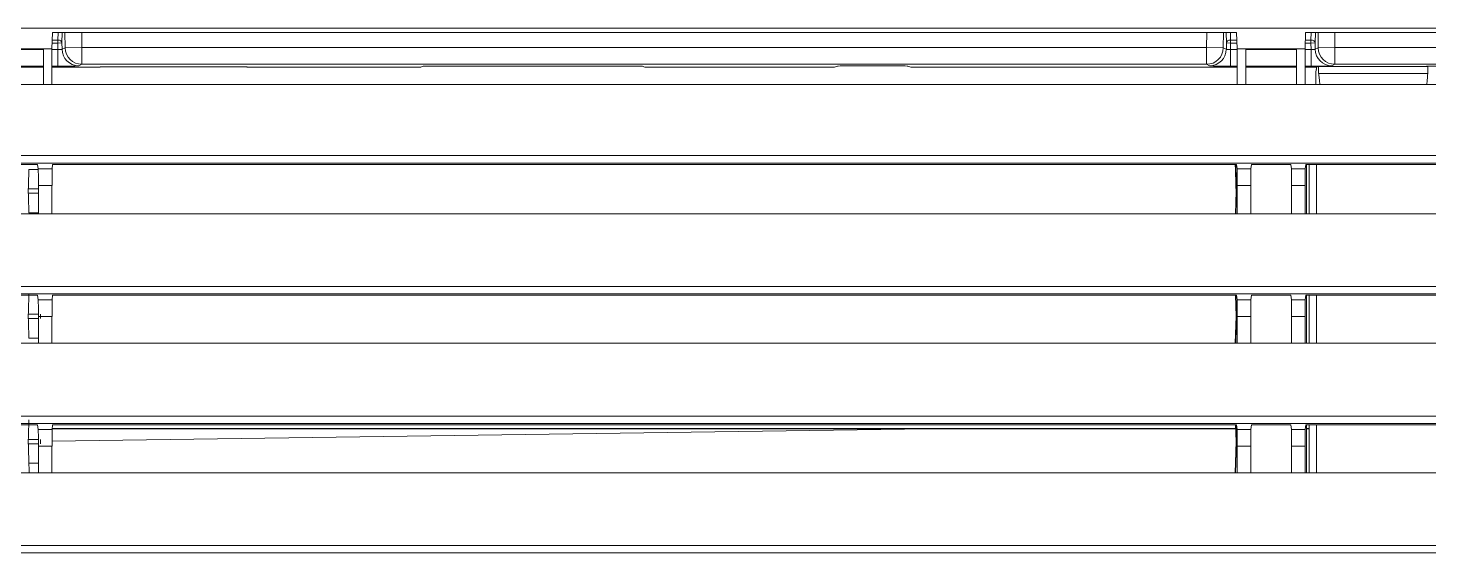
# Model space of a CAD drawing. Header units: inches. Extents: x 3778 to 56227, y -16914 to 35091.
# Drawn here: x 42558.7 to 42725.7, y -12898.6 to -12835.9 of the extents above; entities that cross this region are included whole.
import ezdxf

# ---------------------------------------------------------------- set-up
doc = ezdxf.new("R2010")
doc.units = ezdxf.units.IN
doc.header["$LTSCALE"] = 100
doc.header["$MEASUREMENT"] = 0
doc.linetypes.add('DH-HID2', pattern=[1.2, 0.8, -0.4])
doc.layers.add('2-con', color=2, linetype='Continuous')
doc.layers.add('FU-FURM', color=251, linetype='DH-HID2')
doc.layers.add('mark-B', color=2, linetype='Continuous', lineweight=20)

# ---------------------------------------------------------------- blocks, each defined once
blk = doc.blocks.new('cjscjdeh')
at = {"layer": 'FU-FURM', "color": 8}
blk.add_arc((150450.97, 68072.62), 218.51, 213.0528, 326.805, dxfattribs=at)
blk = doc.blocks.new('무풍1WAY 대형')
at = {"layer": 'mark-B'}
for p, q in [((-463.79, -180.51), (463.77, -180.51)), ((463.77, -181.38), (-463.79, -181.38)), ((-207.04, -190.07), (-26.88, -190.07)), ((-28.23, -190.07), (-28.23, -195.78)), ((-27.34, -195.78), (-27.34, -190.07)), ((-27.04, -190.07), (-27.04, -195.78)), ((-26.88, -193.25), (-26.88, -190.07)), ((-26.88, -190.07), (-25.25, -190.07)), ((-25.25, -190.07), (-25.25, -193.25)), ((-25.25, -190.07), (-20.4, -190.07)), ((-20.4, -193.25), (-20.4, -190.07)), ((-20.4, -190.07), (-18.78, -190.07)), ((-18.78, -193.25), (-18.78, -190.07)), ((-18.78, -190.07), (122.5, -190.07)), ((-18.66, -192.49), (-18.59, -190.07)), ((-18.65, -193.78), (-18.54, -190.07)), ((122.5, -193.25), (122.5, -190.07)), ((122.5, -190.07), (124.12, -190.07)), ((124.12, -190.07), (124.12, -193.25)), ((124.12, -190.07), (128.97, -190.07)), ((124.12, -191.19), (125.25, -191.19)), ((-26.88, -193.25), (-25.25, -193.25)), ((-20.4, -193.25), (-18.78, -193.25)), ((-18.78, -192.49), (-18.66, -192.49)), ((122.5, -193.25), (124.12, -193.25)), ((124.12, -193.52), (125.32, -193.52)), ((-27.04, -195.34), (-27.34, -195.34)), ((-26.96, -195.78), (-26.89, -195.23)), ((-25.24, -195.23), (-26.89, -195.23)), ((-25.24, -195.23), (-25.17, -195.78)), ((-20.49, -195.78), (-20.42, -195.23)), ((-18.76, -195.23), (-20.42, -195.23)), ((-18.78, -193.78), (-18.68, -193.78)), ((-18.77, -195.07), (-18.66, -195.07)), ((-18.7, -195.78), (-18.76, -195.23)), ((-18.64, -195.78), (-18.66, -195.07)), ((-18.59, -195.78), (-18.65, -193.78)), ((122.47, -195.34), (-18.6, -195.34)), ((15.22, -195.34), (122.5, -193.82)), ((122.42, -195.78), (122.49, -195.23)), ((124.14, -195.23), (122.49, -195.23)), ((125.32, -194.04), (124.12, -194.04)), ((124.14, -195.23), (124.21, -195.78)), ((-461.06, -195.94), (461.04, -195.94)), ((461.04, -196.82), (-461.06, -196.82)), ((-26.96, -195.78), (-206.96, -195.78)), ((-20.49, -195.78), (-25.17, -195.78)), ((122.42, -195.78), (-18.7, -195.78)), ((128.89, -195.78), (124.21, -195.78)), ((-207.04, -205.51), (-26.88, -205.51)), ((-28.23, -205.5), (-28.23, -211.21)), ((-27.34, -211.21), (-27.34, -205.5)), ((-27.04, -205.51), (-27.04, -211.21)), ((-26.88, -208.68), (-26.88, -205.51)), ((-26.88, -205.51), (-25.25, -205.51)), ((-25.25, -205.51), (-25.25, -208.68)), ((-25.25, -205.51), (-20.4, -205.51)), ((-20.4, -208.68), (-20.4, -205.51)), ((-20.4, -205.51), (-18.78, -205.51)), ((-18.78, -208.68), (-18.78, -205.51)), ((-18.78, -205.51), (122.5, -205.51)), ((-18.66, -207.42), (-18.6, -205.51)), ((-18.65, -208.72), (-18.55, -205.51)), ((122.5, -208.68), (122.5, -205.51)), ((122.5, -205.51), (124.12, -205.51)), ((124.12, -205.51), (124.12, -208.68)), ((124.12, -205.51), (128.97, -205.51)), ((124.12, -206.13), (125.25, -206.13)), ((-26.88, -208.68), (-25.25, -208.68)), ((-20.4, -208.68), (-18.78, -208.68)), ((-18.78, -207.42), (-18.66, -207.42)), ((-18.78, -208.72), (-18.68, -208.72)), ((-18.57, -211.22), (-18.65, -208.72)), ((122.5, -208.68), (124.12, -208.68)), ((124.12, -208.46), (125.32, -208.46)), ((-18.78, -210.01), (-18.66, -210.01)), ((-18.63, -211.22), (-18.66, -210.01)), ((125.32, -208.97), (124.12, -208.97)), ((-458.33, -211.38), (458.31, -211.38)), ((-26.96, -211.22), (-206.96, -211.22)), ((-26.96, -211.22), (-26.89, -210.67)), ((-25.24, -210.67), (-26.89, -210.67)), ((-25.24, -210.67), (-25.17, -211.22)), ((-20.49, -211.22), (-25.17, -211.22)), ((-20.49, -211.22), (-20.42, -210.67)), ((-18.76, -210.67), (-20.42, -210.67)), ((-18.7, -211.22), (-18.76, -210.67)), ((122.42, -211.22), (-18.7, -211.22)), ((122.42, -211.22), (122.49, -210.67)), ((124.14, -210.67), (122.49, -210.67)), ((124.14, -210.67), (124.21, -211.22)), ((128.89, -211.22), (124.21, -211.22)), ((458.31, -212.26), (-458.33, -212.26)), ((-207.04, -220.94), (-26.88, -220.94)), ((-28.23, -220.94), (-28.23, -226.83)), ((-27.34, -226.83), (-27.34, -220.94)), ((-27.04, -220.94), (-27.04, -226.83)), ((-26.88, -224.32), (-26.88, -220.94)), ((-26.88, -220.94), (-25.25, -220.94)), ((-25.25, -220.94), (-25.25, -224.32)), ((-25.25, -220.94), (-20.4, -220.94)), ((-20.4, -224.32), (-20.4, -220.94)), ((-20.4, -220.94), (-18.78, -220.94)), ((-18.78, -224.32), (-18.78, -220.94)), ((-18.78, -220.94), (122.5, -220.94)), ((-18.66, -222.36), (-18.62, -220.94)), ((-18.65, -223.65), (-18.57, -220.94)), ((122.5, -224.32), (122.5, -220.94)), ((122.5, -220.94), (124.12, -220.94)), ((124.12, -220.94), (124.12, -224.32)), ((124.12, -220.94), (128.97, -220.94)), ((124.12, -221.07), (125.25, -221.07)), ((-18.78, -222.36), (-18.66, -222.36)), ((-18.78, -223.65), (-18.68, -223.65)), ((124.12, -223.4), (125.32, -223.4)), ((-26.88, -224.32), (-25.25, -224.32)), ((-20.4, -224.32), (-18.78, -224.32)), ((-18.78, -224.95), (-18.66, -224.95)), ((-18.61, -226.84), (-18.66, -224.95)), ((122.5, -224.32), (124.12, -224.32)), ((125.32, -223.91), (124.12, -223.91)), ((-455.56, -227), (455.55, -227)), ((-26.96, -226.84), (-206.96, -226.84)), ((-26.96, -226.84), (-26.89, -226.31)), ((-25.24, -226.31), (-26.89, -226.31)), ((-25.24, -226.31), (-25.17, -226.84)), ((-20.48, -226.84), (-25.17, -226.84)), ((-20.48, -226.84), (-20.42, -226.31)), ((-18.76, -226.31), (-20.42, -226.31)), ((-18.7, -226.84), (-18.76, -226.31)), ((122.42, -226.84), (-18.7, -226.84)), ((122.42, -226.84), (122.49, -226.31)), ((124.14, -226.31), (122.49, -226.31)), ((125.25, -226.24), (124.14, -226.24)), ((124.14, -226.31), (124.21, -226.84)), ((128.89, -226.84), (124.21, -226.84)), ((455.55, -227.88), (-455.56, -227.88)), ((-207.04, -236.38), (-26.88, -236.38)), ((-28.16, -236.38), (-28.16, -237.16)), ((-26.88, -240.6), (-26.88, -236.38)), ((-26.88, -236.38), (-25.85, -236.38)), ((-25.85, -236.38), (-25.85, -240.6)), ((-25.85, -236.38), (-19.81, -236.38)), ((-19.81, -240.6), (-19.81, -236.38)), ((-19.81, -236.38), (-18.78, -236.38)), ((-18.78, -240.6), (-18.78, -236.38)), ((-18.78, -236.38), (122.5, -236.38)), ((122.5, -240.6), (122.5, -236.38)), ((122.5, -236.38), (123.53, -236.38)), ((123.53, -236.38), (123.53, -240.6)), ((123.53, -236.38), (129.57, -236.38)), ((-203.39, -238.77), (-30.43, -238.77)), ((-81.35, -238.56), (-41.36, -238.55)), ((-41.51, -237.69), (-28.49, -237.69)), ((-41.51, -238.5), (-41.51, -237.69)), ((-28.49, -238.5), (-41.51, -238.5)), ((-41.51, -238.5), (-41.36, -238.55)), ((-30.43, -238.77), (-30.07, -238.59)), ((-30.43, -238.77), (-30.43, -240.76)), ((-28.49, -237.69), (-28.49, -238.5)), ((-28.23, -238.42), (-28.49, -238.5)), ((-28.23, -238.17), (-28.21, -238.16)), ((-28.23, -238.17), (-28.23, -238.42)), ((-28.23, -238.42), (-26.88, -238.42)), ((-27.58, -238.55), (-27.58, -240.54)), ((-27.58, -238.55), (-26.88, -238.55)), ((-25.85, -238.42), (-19.8, -238.42)), ((-25.85, -238.55), (-19.81, -238.55)), ((-18.78, -238.42), (18.63, -238.42)), ((-18.78, -238.55), (-17.98, -238.55)), ((-17.98, -238.55), (-17.98, -240.54)), ((-15.49, -238.59), (-15.13, -238.77)), ((-15.13, -238.77), (-15.13, -240.76)), ((-15.13, -238.77), (118.94, -238.77)), ((20.12, -238.44), (20.49, -238.56)), ((27.87, -238.58), (21.48, -238.58)), ((29.23, -238.44), (28.86, -238.56)), ((30.72, -238.42), (50.34, -238.42)), ((51.83, -238.44), (52.13, -238.54)), ((77.24, -238.56), (53.12, -238.56)), ((78.24, -238.54), (78.53, -238.44)), ((80.03, -238.42), (97.74, -238.42)), ((99.24, -238.44), (99.28, -238.46)), ((116.73, -238.46), (99.28, -238.46)), ((116.73, -238.46), (116.77, -238.44)), ((118.27, -238.42), (122.5, -238.42)), ((118.94, -238.77), (119.31, -238.59)), ((118.94, -238.77), (118.94, -240.76)), ((121.8, -238.55), (121.8, -240.54)), ((121.8, -238.55), (122.5, -238.55)), ((123.53, -238.42), (129.57, -238.42)), ((123.53, -238.55), (129.57, -238.55)), ((-30.43, -240.76), (-203.39, -240.76)), ((-28.44, -240.74), (-30.43, -240.76)), ((-30.41, -242.57), (-30.43, -240.76)), ((-28.08, -240.56), (-28.44, -240.74)), ((-28.44, -240.74), (-28.42, -242.57)), ((-28.1, -242.57), (-28.07, -241.32)), ((-28.07, -241.32), (-28.08, -240.56)), ((-27.57, -241.31), (-28.07, -241.32)), ((-27.57, -241.66), (-27.59, -242.57)), ((-26.88, -240.54), (-27.58, -240.54)), ((-27.58, -240.54), (-27.57, -241.31)), ((-27.57, -241.31), (-26.9, -241.31)), ((-27.57, -241.31), (-27.57, -241.66)), ((-26.91, -241.66), (-27.57, -241.66)), ((-26.88, -240.6), (-26.94, -242.57)), ((-26.88, -240.6), (-25.85, -240.6)), ((-19.81, -240.54), (-25.85, -240.54)), ((-25.85, -240.6), (-19.81, -240.6)), ((-19.81, -240.6), (-18.78, -240.6)), ((-17.98, -240.54), (-18.78, -240.54)), ((-18.78, -240.6), (-18.71, -242.57)), ((-18.76, -241.31), (-17.99, -241.31)), ((-17.99, -241.66), (-18.74, -241.66)), ((-17.99, -241.31), (-17.98, -240.54)), ((-17.99, -241.31), (-17.99, -241.66)), ((-17.99, -241.31), (-17.49, -241.32)), ((-17.97, -242.57), (-17.99, -241.66)), ((-17.49, -240.56), (-17.49, -241.32)), ((-17.12, -240.74), (-17.49, -240.56)), ((-17.46, -242.57), (-17.49, -241.32)), ((-17.14, -242.57), (-17.12, -240.74)), ((-15.13, -240.76), (-17.12, -240.74)), ((-15.13, -240.76), (-15.15, -242.57)), ((118.94, -240.76), (-15.13, -240.76)), ((120.93, -240.74), (118.94, -240.76)), ((118.96, -242.57), (118.94, -240.76)), ((121.3, -240.56), (120.93, -240.74)), ((120.93, -240.74), (120.95, -242.57)), ((121.31, -241.32), (121.28, -242.57)), ((121.31, -241.32), (121.3, -240.56)), ((121.31, -241.32), (121.81, -241.31)), ((121.81, -241.66), (121.78, -242.57)), ((122.5, -240.54), (121.8, -240.54)), ((121.8, -240.54), (121.81, -241.31)), ((121.81, -241.31), (122.48, -241.31)), ((121.81, -241.66), (121.81, -241.31)), ((122.46, -241.66), (121.81, -241.66)), ((122.5, -240.6), (122.43, -242.57)), ((122.5, -240.6), (123.53, -240.6)), ((129.57, -240.54), (123.53, -240.54)), ((123.53, -240.6), (129.57, -240.6)), ((-569.85, -243.1), (569.83, -243.1)), ((-206.97, -242.57), (-26.94, -242.57)), ((-18.71, -242.57), (122.43, -242.57))]:
    blk.add_line(p, q, dxfattribs=at)
for centre, major_axis, ratio, start_param, end_param in [((-26.89, -193.25), (0, -1.99), 0.008727, 0.069813, 1.570796), ((-25.24, -193.25), (0, -1.99), 0.008727, 4.712389, 6.213372), ((-20.42, -193.25), (0, -1.99), 0.008727, 0.069813, 1.570796), ((-18.76, -193.25), (0, -1.99), 0.008727, 4.712389, 6.213372), ((-18.65, -193.78), (0, -1.49), 0.017455, 3.665191, 4.712389), ((122.48, -193.25), (0, -1.99), 0.008727, 0.069813, 1.570796), ((124.14, -193.25), (0, -1.99), 0.008727, 4.712389, 6.213372), ((-18.65, -193.78), (0, -1.49), 0.017455, 4.712389, 5.759587), ((-26.89, -208.68), (0, -1.99), 0.008727, 0.069813, 1.570796), ((-25.24, -208.68), (0, -1.99), 0.008727, 4.712389, 6.213372), ((-20.42, -208.68), (0, -1.99), 0.008727, 0.069813, 1.570796), ((-18.76, -208.68), (0, -1.99), 0.008727, 4.712389, 6.213372), ((-18.65, -208.72), (0, -1.49), 0.017455, 3.665191, 4.712389), ((-18.65, -208.72), (0, -1.49), 0.017455, 4.712389, 5.759587), ((122.48, -208.68), (0, -1.99), 0.008727, 0.069813, 1.570796), ((124.14, -208.68), (0, -1.99), 0.008727, 4.712389, 6.213372), ((-18.65, -223.65), (0, -1.49), 0.017455, 3.665191, 4.712389), ((-18.65, -223.65), (0, -1.49), 0.017455, 4.712389, 5.759587), ((-26.89, -224.32), (0, -1.99), 0.008727, 0.069813, 1.570796), ((-25.24, -224.32), (0, -1.99), 0.008727, 4.712389, 6.213372), ((-20.42, -224.32), (0, -1.99), 0.008727, 0.069813, 1.570796), ((-18.76, -224.32), (0, -1.99), 0.008727, 4.712389, 6.213372), ((122.48, -224.32), (0, -1.99), 0.008727, 0.069813, 1.570796), ((124.14, -224.32), (0, -1.99), 0.008727, 4.712389, 6.213372), ((-41.58, -232.65), (0, -5.18), 0.052408, 0.231642, 0.768042), ((-28.43, -232.65), (0, -5.18), 0.052408, 5.515143, 6.051544), ((-30.43, -240.76), (-0.89, 1.78), 0.999246, 4.258388, 5.817071), ((-27.58, -238.59), (2.49, 0), 0.017454, 1.570997, 3.106887), ((-30.07, -240.58), (-0.89, 1.78), 0.999246, 4.258388, 5.817071), ((-28.21, -237.16), (0, -0.996), 0.052408, 0.017453, 1.570796), ((-17.98, -238.59), (-2.49, 0), 0.017454, 3.176298, 4.712188), ((-15.49, -240.58), (0.89, 1.78), 0.999246, 0.466114, 2.024798), ((-15.13, -240.76), (0.89, 1.78), 0.999246, 0.466114, 2.024798), ((18.63, -238.44), (-1.49, 0), 0.017455, 3.193953, 4.712389), ((21.48, -238.56), (-0.996, 0), 0.017455, 0.05236, 1.570796), ((27.87, -238.56), (-0.996, 0), 0.017455, 1.570796, 3.089233), ((30.72, -238.44), (-1.49, 0), 0.017455, 4.712389, 6.230825), ((50.34, -238.44), (-1.49, 0), 0.017455, 3.193953, 4.712389), ((53.12, -238.54), (-0.996, 0), 0.017455, 0.05236, 1.570793), ((77.24, -238.54), (-0.996, 0), 0.017455, 1.5708, 3.089233), ((80.03, -238.44), (-1.49, 0), 0.017455, 4.712389, 6.230825), ((97.74, -238.44), (-1.49, 0), 0.017455, 3.193953, 4.712389), ((118.27, -238.44), (-1.49, 0), 0.017455, 4.712389, 6.230825), ((118.94, -240.76), (-0.89, 1.78), 0.999246, 4.258388, 5.817071), ((121.8, -238.59), (2.49, 0), 0.017454, 1.570997, 3.106887), ((119.31, -240.58), (-0.89, 1.78), 0.999246, 4.258388, 5.817071), ((-27.58, -240.58), (0.498, -0.023), 0.086991, 1.575842, 3.111732), ((-27.57, -241.31), (0.498, -0.012), 0.70701, 3.190961, 4.728939), ((-17.99, -241.31), (0.498, 0.012), 0.70701, 4.695839, 6.233817), ((-17.98, -240.58), (-0.498, -0.023), 0.086991, 3.171454, 4.707343), ((121.8, -240.58), (0.498, -0.023), 0.086991, 1.575842, 3.111732), ((121.81, -241.31), (0.498, -0.012), 0.70701, 3.190961, 4.728939)]:
    blk.add_ellipse(centre, major_axis=major_axis, ratio=ratio, start_param=start_param, end_param=end_param, dxfattribs=at)
for points, degree in [([(125.22, -190.07), (125.25, -191.19)], 1), ([(125.25, -191.19), (125.32, -193.52)], 1), ([(125.32, -193.52), (125.32, -193.56), (125.33, -193.7), (125.33, -193.86), (125.32, -194), (125.32, -194.04)], 2), ([(-27.04, -195.31), (-27.14, -195.31), (-27.24, -195.31), (-27.34, -195.31)], 3), ([(125.32, -194.04), (125.25, -196.36)], 1), ([(125.25, -206.13), (125.32, -208.46)], 1), ([(125.32, -208.46), (125.32, -208.5), (125.33, -208.64), (125.33, -208.8), (125.32, -208.93), (125.32, -208.97)], 2), ([(125.32, -208.97), (125.25, -211.3)], 1), ([(125.25, -221.07), (125.32, -223.4)], 1), ([(-18.55, -226.84), (-18.65, -223.65)], 1), ([(125.32, -223.4), (125.32, -223.44), (125.33, -223.57), (125.33, -223.73), (125.32, -223.87), (125.32, -223.91)], 2), ([(125.32, -223.91), (125.25, -226.24)], 1)]:
    blk.add_open_spline(points, degree=degree, dxfattribs=at)
for points, knots in [([(123.88, -193.52), (123.88, -193.52), (123.88, -193.52), (123.88, -193.53), (123.88, -193.53), (123.88, -193.54), (123.88, -193.54), (123.88, -193.55), (123.88, -193.55), (123.88, -193.56), (123.88, -193.57), (123.88, -193.57), (123.88, -193.58), (123.88, -193.58), (123.88, -193.59), (123.88, -193.6), (123.87, -193.6), (123.87, -193.61), (123.87, -193.62), (123.87, -193.62), (123.87, -193.63), (123.87, -193.64), (123.87, -193.64), (123.87, -193.65), (123.87, -193.66), (123.87, -193.66), (123.87, -193.67), (123.87, -193.68), (123.87, -193.69), (123.87, -193.69), (123.87, -193.7), (123.87, -193.71), (123.87, -193.71), (123.87, -193.72), (123.87, -193.73), (123.87, -193.74), (123.87, -193.74), (123.87, -193.75), (123.87, -193.76), (123.87, -193.76), (123.87, -193.77), (123.87, -193.78), (123.87, -193.79), (123.87, -193.81), (123.87, -193.82), (123.87, -193.84), (123.87, -193.85), (123.87, -193.86), (123.87, -193.88), (123.87, -193.89), (123.87, -193.91), (123.87, -193.92), (123.87, -193.93), (123.87, -193.95), (123.88, -193.96), (123.88, -193.97), (123.88, -193.99), (123.88, -194), (123.88, -194.01), (123.88, -194.02), (123.88, -194.03), (123.88, -194.03), (123.88, -194.04)], [0, 0, 0, 0, 0.013747, 0.027429, 0.041048, 0.054602, 0.068093, 0.08152, 0.094883, 0.108181, 0.121416, 0.134587, 0.147694, 0.160737, 0.173716, 0.186631, 0.199482, 0.212269, 0.224992, 0.237651, 0.250246, 0.262777, 0.275245, 0.287648, 0.299987, 0.312263, 0.324474, 0.336622, 0.348705, 0.360725, 0.372681, 0.384572, 0.3964, 0.408164, 0.419864, 0.4315, 0.443072, 0.454581, 0.466025, 0.477405, 0.488722, 0.499974, 0.52253, 0.545343, 0.568414, 0.591742, 0.615327, 0.63917, 0.66327, 0.687627, 0.712242, 0.737115, 0.762244, 0.787632, 0.813276, 0.839179, 0.865338, 0.891756, 0.91843, 0.945363, 0.972553, 1, 1, 1, 1]), ([(122.47, -195.31), (117.66, -195.31), (108.45, -195.31), (95.56, -195.31), (81.81, -195.31), (65.16, -195.31), (43.29, -195.31), (16.57, -195.31), (-4.59, -195.31), (-16.86, -195.31), (-18.6, -195.31)], [0, 0, 0, 0, 0.102444, 0.19584, 0.274074, 0.39483, 0.549884, 0.739235, 0.962884, 1, 1, 1, 1]), ([(123.88, -208.46), (123.88, -208.46), (123.88, -208.46), (123.88, -208.47), (123.88, -208.47), (123.88, -208.48), (123.88, -208.48), (123.88, -208.49), (123.88, -208.49), (123.88, -208.5), (123.88, -208.5), (123.88, -208.51), (123.88, -208.51), (123.88, -208.52), (123.88, -208.53), (123.88, -208.53), (123.87, -208.54), (123.87, -208.55), (123.87, -208.55), (123.87, -208.56), (123.87, -208.57), (123.87, -208.57), (123.87, -208.58), (123.87, -208.59), (123.87, -208.59), (123.87, -208.6), (123.87, -208.61), (123.87, -208.62), (123.87, -208.62), (123.87, -208.63), (123.87, -208.64), (123.87, -208.64), (123.87, -208.65), (123.87, -208.66), (123.87, -208.67), (123.87, -208.67), (123.87, -208.68), (123.87, -208.69), (123.87, -208.69), (123.87, -208.7), (123.87, -208.71), (123.87, -208.72), (123.87, -208.73), (123.87, -208.74), (123.87, -208.76), (123.87, -208.77), (123.87, -208.79), (123.87, -208.8), (123.87, -208.82), (123.87, -208.83), (123.87, -208.84), (123.87, -208.86), (123.87, -208.87), (123.87, -208.89), (123.88, -208.9), (123.88, -208.91), (123.88, -208.92), (123.88, -208.93), (123.88, -208.95), (123.88, -208.96), (123.88, -208.97), (123.88, -208.97), (123.88, -208.97)], [0, 0, 0, 0, 0.013747, 0.027429, 0.041048, 0.054602, 0.068093, 0.08152, 0.094883, 0.108181, 0.121416, 0.134587, 0.147694, 0.160737, 0.173716, 0.186631, 0.199482, 0.212269, 0.224992, 0.237651, 0.250246, 0.262777, 0.275245, 0.287648, 0.299987, 0.312263, 0.324474, 0.336622, 0.348705, 0.360725, 0.372681, 0.384572, 0.3964, 0.408164, 0.419864, 0.4315, 0.443072, 0.454581, 0.466025, 0.477405, 0.488722, 0.499974, 0.52253, 0.545343, 0.568414, 0.591742, 0.615327, 0.63917, 0.66327, 0.687627, 0.712242, 0.737115, 0.762244, 0.787632, 0.813276, 0.839179, 0.865338, 0.891756, 0.91843, 0.945363, 0.972553, 1, 1, 1, 1])]:
    blk.add_open_spline(points, degree=3, knots=knots, dxfattribs=at)
blk = doc.blocks.new('dpdjzjs')
at = {"layer": 'mark-B', "rotation": 180}
blk.add_blockref('무풍1WAY 대형', (178654.91, 88751.49), dxfattribs=at)

msp = doc.modelspace()

# ---------------------------------------------------------------- block references
msp.add_blockref('cjscjdeh', (-107842.97, -80843.84))
at = {"layer": '2-con'}
msp.add_blockref('dpdjzjs', (-135970.86, -101830.44), dxfattribs=at)

doc.saveas('drawing.dxf')
